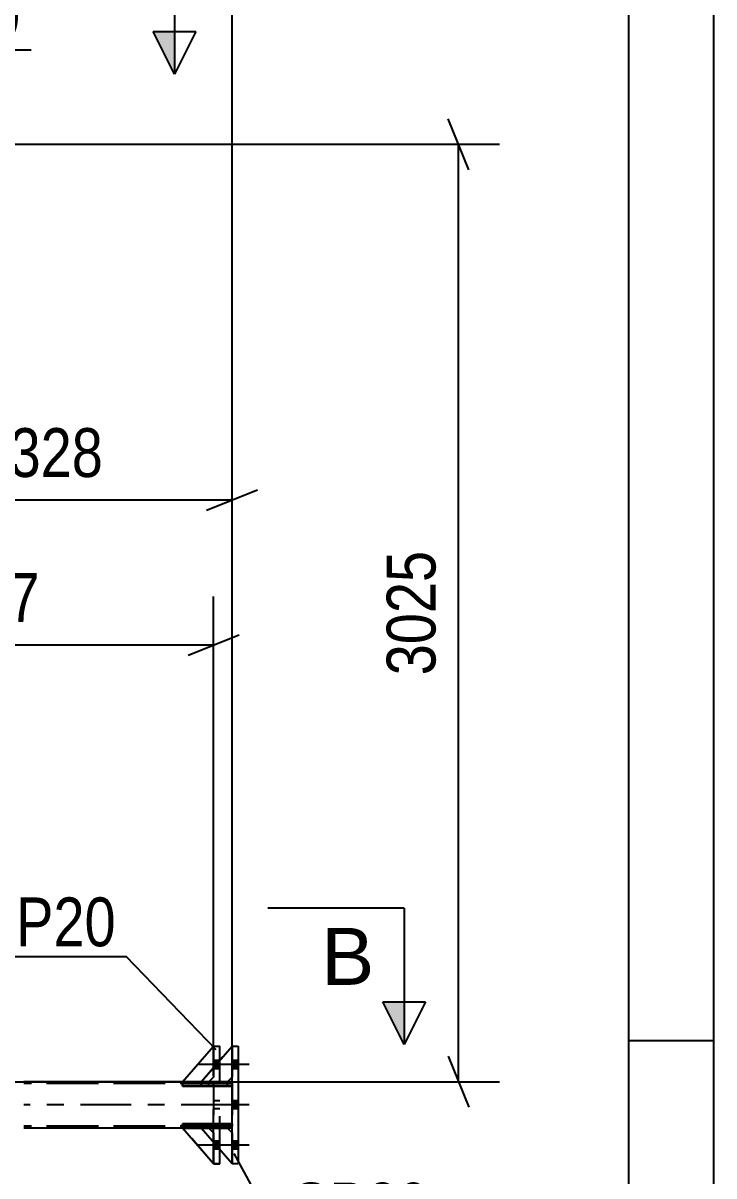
# Model space of a CAD drawing. Header units: millimetres. Extents: x -834 to 355, y -855 to -14.
# Drawn here: x 314.5 to 355, y -118.3 to -50.6 of the extents above; entities that cross this region are included whole.
import ezdxf

# ---------------------------------------------------------------- set-up
doc = ezdxf.new("R2010")
doc.units = ezdxf.units.MM
doc.linetypes.add('DXK_LINE_DOT2', pattern=[3.9198, 1.9599, -1.9599])
doc.linetypes.add('DXK_LINE_DOT3', pattern=[5.9187, 2.979, -0.9799, 0.9799, -0.9799])
doc.styles.add('Arial', font='ARIAL.TTF', dxfattribs={"height": 0.2})
doc.styles.add('Arial Narrow', font='ARIALN.TTF', dxfattribs={"height": 0.2})

# ---------------------------------------------------------------- blocks, each defined once
blk = doc.blocks.new('Unknown-570384938-1134')
at = {"color": 5, "linetype": 'Continuous'}
for p, q in [((355.046, -855.333), (355.046, -14.333)), ((350.046, -850.333), (350.046, -19.333)), ((355.046, -110.333), (350.046, -110.333))]:
    blk.add_line(p, q, dxfattribs=at)
blk = doc.blocks.new('Part-570384938-10980 - 10424')
at = {"color": 7, "linetype": 'DXK_LINE_DOT2'}
for p, q in [((325.694, -115.2), (323.876, -115.2)), ((323.876, -115.2), (323.876, -115.346)), ((323.876, -115.346), (325.694, -115.346)), ((325.421, -115.346), (325.421, -115.2)), ((325.694, -115.346), (325.694, -115.2))]:
    blk.add_line(p, q, dxfattribs=at)
blk = doc.blocks.new('Bolt-570384938-10964 - 10424')
at = {"linetype": 'Continuous'}
for points in [[(326.058, -111.964), (326.058, -111.491), (325.694, -111.491), (325.694, -111.964)], [(326.058, -116.691), (326.058, -116.219), (325.694, -116.219), (325.694, -116.691)]]:
    blk.add_hatch(color=1, dxfattribs=at).paths.add_polyline_path(points)
at = {"color": 1, "linetype": 'Continuous'}
for p, q in [((326.058, -111.491), (325.694, -111.491)), ((326.694, -111.728), (324.785, -111.728)), ((326.058, -111.964), (325.694, -111.964)), ((326.058, -116.219), (325.694, -116.219)), ((326.694, -116.455), (324.785, -116.455)), ((326.058, -116.691), (325.694, -116.691))]:
    blk.add_line(p, q, dxfattribs=at)
at = {"color": 1, "linetype": 'DXK_LINE_DOT2'}
for p, q in [((326.058, -111.491), (325.694, -111.491)), ((326.058, -111.491), (325.694, -111.491)), ((326.694, -111.728), (324.785, -111.728)), ((326.694, -111.728), (324.785, -111.728)), ((326.058, -111.964), (325.694, -111.964)), ((326.058, -111.964), (325.694, -111.964)), ((326.694, -114.091), (324.785, -114.091)), ((326.694, -114.091), (324.785, -114.091)), ((326.058, -113.855), (325.694, -113.855)), ((326.058, -113.855), (325.694, -113.855)), ((326.058, -114.328), (325.694, -114.328)), ((326.058, -114.328), (325.694, -114.328)), ((326.058, -116.219), (325.694, -116.219)), ((326.058, -116.219), (325.694, -116.219)), ((326.694, -116.455), (324.785, -116.455)), ((326.694, -116.455), (324.785, -116.455)), ((326.058, -116.691), (325.694, -116.691)), ((326.058, -116.691), (325.694, -116.691))]:
    blk.add_line(p, q, dxfattribs=at)
blk = doc.blocks.new('Part-570384938-10875 - 10424')
at = {"color": 2, "linetype": 'Continuous'}
for p, q in [((324.96, -112.728), (314.567, -112.728)), ((326.778, -112.728), (326.505, -112.728)), ((324.96, -115.455), (314.567, -115.455)), ((326.778, -115.455), (326.505, -115.455))]:
    blk.add_line(p, q, dxfattribs=at)
at = {"color": 7, "linetype": 'DXK_LINE_DOT2'}
for p, q in [((326.505, -112.728), (314.567, -112.728)), ((326.778, -112.837), (314.567, -112.837)), ((326.778, -112.728), (326.778, -115.455)), ((326.778, -115.346), (314.567, -115.346)), ((326.505, -115.455), (324.96, -115.455))]:
    blk.add_line(p, q, dxfattribs=at)
at = {"color": 7, "linetype": 'DXK_LINE_DOT3'}
blk.add_line((326.778, -114.091), (314.567, -114.091), dxfattribs=at)
blk = doc.blocks.new('Part-570384938-11356 - 10424')
at = {"color": 7, "linetype": 'DXK_LINE_DOT2'}
for p, q in [((324.96, -112.728), (326.778, -110.637)), ((326.778, -110.637), (326.778, -112.455)), ((326.505, -112.728), (324.96, -112.728)), ((326.778, -112.455), (326.505, -112.728))]:
    blk.add_line(p, q, dxfattribs=at)
blk = doc.blocks.new('Part-570384938-11380 - 10424')
at = {"color": 7, "linetype": 'DXK_LINE_DOT2'}
for p, q in [((323.876, -112.728), (325.694, -110.637)), ((325.694, -110.637), (325.694, -112.455)), ((325.421, -112.728), (323.876, -112.728)), ((325.694, -112.455), (325.421, -112.728))]:
    blk.add_line(p, q, dxfattribs=at)
blk = doc.blocks.new('Part-570384938-10788 - 10424')
at = {"color": 2, "linetype": 'Continuous'}
for p, q in [((326.778, -117.546), (326.778, -110.637)), ((326.778, -110.637), (327.142, -110.637)), ((327.142, -110.637), (327.142, -117.546)), ((327.142, -117.546), (326.778, -117.546))]:
    blk.add_line(p, q, dxfattribs=at)
blk = doc.blocks.new('Part-570384938-10870 - 10424')
at = {"color": 7, "linetype": 'DXK_LINE_DOT2'}
for p, q in [((325.694, -112.728), (314.567, -112.728)), ((325.694, -112.837), (314.567, -112.837)), ((325.694, -112.728), (325.694, -115.455)), ((325.694, -115.346), (314.567, -115.346)), ((325.694, -115.455), (314.567, -115.455))]:
    blk.add_line(p, q, dxfattribs=at)
at = {"color": 2, "linetype": 'Continuous'}
blk.add_line((323.876, -115.455), (314.567, -115.455), dxfattribs=at)
blk = doc.blocks.new('Part-570384938-10943 - 10424')
at = {"color": 2, "linetype": 'Continuous'}
blk.add_line((325.694, -117.546), (323.876, -115.455), dxfattribs=at)
at = {"color": 7, "linetype": 'DXK_LINE_DOT2'}
for p, q in [((323.876, -115.455), (325.421, -115.455)), ((325.421, -115.455), (325.694, -115.728)), ((325.694, -115.728), (325.694, -117.546))]:
    blk.add_line(p, q, dxfattribs=at)
blk = doc.blocks.new('Part-570384938-11134 - 10424')
at = {"color": 2, "linetype": 'Continuous'}
for p, q in [((325.694, -110.637), (326.058, -110.637)), ((325.694, -111.883), (325.694, -110.637)), ((326.058, -111.465), (326.058, -110.637)), ((325.694, -117.546), (325.694, -116.299)), ((326.058, -117.546), (326.058, -116.717)), ((325.694, -117.546), (326.058, -117.546))]:
    blk.add_line(p, q, dxfattribs=at)
at = {"color": 7, "linetype": 'DXK_LINE_DOT2'}
for p, q in [((325.694, -110.637), (326.058, -110.637)), ((326.058, -116.717), (326.058, -111.465)), ((325.694, -116.299), (325.694, -111.883)), ((326.058, -117.546), (325.694, -117.546))]:
    blk.add_line(p, q, dxfattribs=at)
blk = doc.blocks.new('Part-570384938-10949 - 10424')
at = {"color": 2, "linetype": 'Continuous'}
blk.add_line((323.876, -112.728), (325.694, -110.637), dxfattribs=at)
at = {"color": 7, "linetype": 'DXK_LINE_DOT2'}
for p, q in [((325.694, -110.637), (325.694, -112.455)), ((325.421, -112.728), (323.876, -112.728)), ((325.694, -112.455), (325.421, -112.728))]:
    blk.add_line(p, q, dxfattribs=at)
blk = doc.blocks.new('Part-570384938-10971 - 10424')
at = {"color": 7, "linetype": 'DXK_LINE_DOT2'}
for p, q in [((323.876, -112.982), (323.876, -112.837)), ((323.876, -112.837), (325.694, -112.837)), ((325.421, -112.982), (325.421, -112.837)), ((325.694, -112.837), (325.694, -112.982)), ((325.694, -112.982), (323.876, -112.982))]:
    blk.add_line(p, q, dxfattribs=at)
blk = doc.blocks.new('Part-570384938-10974 - 10424')
at = {"color": 7, "linetype": 'DXK_LINE_DOT2'}
for p, q in [((323.876, -115.346), (323.876, -115.2)), ((323.876, -115.2), (325.694, -115.2)), ((325.694, -115.346), (323.876, -115.346)), ((325.421, -115.346), (325.421, -115.2)), ((325.694, -115.2), (325.694, -115.346))]:
    blk.add_line(p, q, dxfattribs=at)
blk = doc.blocks.new('Part-570384938-10977 - 10424')
at = {"color": 7, "linetype": 'DXK_LINE_DOT2'}
for p, q in [((325.694, -112.837), (323.876, -112.837)), ((323.876, -112.837), (323.876, -112.982)), ((325.421, -112.982), (325.421, -112.837)), ((325.694, -112.982), (325.694, -112.837)), ((323.876, -112.982), (325.694, -112.982))]:
    blk.add_line(p, q, dxfattribs=at)
blk = doc.blocks.new('Bolt-570384938-11033 - 10424')
at = {"linetype": 'Continuous'}
for points in [[(327.142, -111.964), (327.142, -111.491), (326.778, -111.491), (326.778, -111.964)], [(327.142, -111.964), (327.142, -111.491), (326.778, -111.491), (326.778, -111.964)], [(327.142, -111.964), (327.142, -111.491), (326.778, -111.491), (326.778, -111.964)], [(327.142, -114.328), (327.142, -113.855), (326.778, -113.855), (326.778, -114.328)], [(327.142, -114.328), (327.142, -113.855), (326.778, -113.855), (326.778, -114.328)], [(327.142, -116.691), (327.142, -116.219), (326.778, -116.219), (326.778, -116.691)], [(327.142, -116.691), (327.142, -116.219), (326.778, -116.219), (326.778, -116.691)], [(327.142, -116.691), (327.142, -116.219), (326.778, -116.219), (326.778, -116.691)]]:
    blk.add_hatch(color=1, dxfattribs=at).paths.add_polyline_path(points)
at = {"color": 1, "linetype": 'Continuous'}
for p, q in [((327.142, -111.491), (326.778, -111.491)), ((327.142, -111.491), (326.778, -111.491)), ((327.142, -111.491), (326.778, -111.491)), ((327.778, -111.728), (325.869, -111.728)), ((327.778, -111.728), (325.869, -111.728)), ((327.778, -111.728), (325.869, -111.728)), ((327.142, -111.964), (326.778, -111.964)), ((327.142, -111.964), (326.778, -111.964)), ((327.142, -111.964), (326.778, -111.964)), ((327.778, -114.091), (325.869, -114.091)), ((327.778, -114.091), (325.869, -114.091)), ((327.142, -113.855), (326.778, -113.855)), ((327.142, -113.855), (326.778, -113.855)), ((327.142, -114.328), (326.778, -114.328)), ((327.142, -114.328), (326.778, -114.328)), ((327.142, -116.219), (326.778, -116.219)), ((327.142, -116.219), (326.778, -116.219)), ((327.142, -116.219), (326.778, -116.219)), ((327.778, -116.455), (325.869, -116.455)), ((327.778, -116.455), (325.869, -116.455)), ((327.778, -116.455), (325.869, -116.455)), ((327.142, -116.691), (326.778, -116.691)), ((327.142, -116.691), (326.778, -116.691)), ((327.142, -116.691), (326.778, -116.691))]:
    blk.add_line(p, q, dxfattribs=at)
blk = doc.blocks.new('Part-570384938-11344 - 10424')
at = {"color": 7, "linetype": 'DXK_LINE_DOT2'}
for p, q in [((326.778, -112.837), (324.96, -112.837)), ((324.96, -112.837), (324.96, -112.982)), ((326.505, -112.982), (326.505, -112.837)), ((326.778, -112.982), (326.778, -112.837)), ((324.96, -112.982), (326.778, -112.982))]:
    blk.add_line(p, q, dxfattribs=at)
blk = doc.blocks.new('Part-570384938-11347 - 10424')
at = {"color": 7, "linetype": 'DXK_LINE_DOT2'}
for p, q in [((326.778, -115.2), (324.96, -115.2)), ((324.96, -115.2), (324.96, -115.346)), ((324.96, -115.346), (326.778, -115.346)), ((326.505, -115.346), (326.505, -115.2)), ((326.778, -115.346), (326.778, -115.2))]:
    blk.add_line(p, q, dxfattribs=at)
blk = doc.blocks.new('Part-570384938-11350 - 10424')
at = {"color": 2, "linetype": 'Continuous'}
for p, q in [((324.96, -112.982), (324.96, -112.837)), ((324.96, -112.837), (326.778, -112.837)), ((326.778, -112.837), (326.778, -112.982)), ((326.778, -112.982), (324.96, -112.982))]:
    blk.add_line(p, q, dxfattribs=at)
at = {"color": 7, "linetype": 'DXK_LINE_DOT2'}
blk.add_line((326.505, -112.982), (326.505, -112.837), dxfattribs=at)
blk = doc.blocks.new('Part-570384938-11353 - 10424')
at = {"color": 2, "linetype": 'Continuous'}
for p, q in [((324.96, -115.346), (324.96, -115.2)), ((324.96, -115.2), (326.778, -115.2)), ((326.778, -115.346), (324.96, -115.346)), ((326.778, -115.2), (326.778, -115.346))]:
    blk.add_line(p, q, dxfattribs=at)
at = {"color": 7, "linetype": 'DXK_LINE_DOT2'}
blk.add_line((326.505, -115.346), (326.505, -115.2), dxfattribs=at)
blk = doc.blocks.new('Part-570384938-11359 - 10424')
at = {"color": 2, "linetype": 'Continuous'}
for p, q in [((324.96, -112.728), (326.778, -110.637)), ((326.505, -112.728), (324.96, -112.728)), ((326.778, -112.455), (326.505, -112.728))]:
    blk.add_line(p, q, dxfattribs=at)
at = {"color": 7, "linetype": 'DXK_LINE_DOT2'}
blk.add_line((326.778, -110.637), (326.778, -112.455), dxfattribs=at)
blk = doc.blocks.new('Part-570384938-11362 - 10424')
at = {"color": 7, "linetype": 'DXK_LINE_DOT2'}
for p, q in [((326.778, -117.546), (324.96, -115.455)), ((324.96, -115.455), (326.505, -115.455)), ((326.505, -115.455), (326.778, -115.728)), ((326.778, -115.728), (326.778, -117.546))]:
    blk.add_line(p, q, dxfattribs=at)
blk = doc.blocks.new('Part-570384938-11365 - 10424')
at = {"color": 2, "linetype": 'Continuous'}
for p, q in [((326.778, -117.546), (324.96, -115.455)), ((324.96, -115.455), (326.505, -115.455)), ((326.505, -115.455), (326.778, -115.728))]:
    blk.add_line(p, q, dxfattribs=at)
at = {"color": 7, "linetype": 'DXK_LINE_DOT2'}
blk.add_line((326.778, -115.728), (326.778, -117.546), dxfattribs=at)
blk = doc.blocks.new('Part-570384938-11383 - 10424')
at = {"color": 7, "linetype": 'DXK_LINE_DOT2'}
for p, q in [((325.694, -117.546), (323.876, -115.455)), ((323.876, -115.455), (325.421, -115.455)), ((325.421, -115.455), (325.694, -115.728)), ((325.694, -115.728), (325.694, -117.546))]:
    blk.add_line(p, q, dxfattribs=at)
blk = doc.blocks.new('StraightDimension-570384938-11516 - 10424')
at = {"color": 7, "linetype": 'Continuous'}
for p, q in [((340.662, -59.227), (339.462, -56.227)), ((296.847, -57.727), (342.462, -57.727)), ((340.062, -112.728), (340.062, -57.727)), ((339.462, -111.228), (340.662, -114.228)), ((280.078, -112.728), (342.462, -112.728))]:
    blk.add_line(p, q, dxfattribs=at)
at = {"color": 0}
blk.add_wipeout([(339.312, -80.971), (335.112, -80.971), (335.112, -89.484), (339.312, -89.484)], dxfattribs=at)
at = {"color": 3, "style": 'Arial Narrow'}
blk.add_text('3025', height=2.8633, rotation=90.00021, dxfattribs=at).set_placement((338.712, -88.884))
blk = doc.blocks.new('StraightDimension-570384938-63209 - 10424')
at = {"color": 7, "linetype": 'Continuous'}
for p, q in [((297.987, -59.637), (297.987, -89.504)), ((325.694, -111.728), (325.694, -84.254)), ((299.487, -86.504), (296.487, -87.704)), ((324.194, -87.704), (327.194, -86.504)), ((297.987, -87.104), (325.694, -87.104))]:
    blk.add_line(p, q, dxfattribs=at)
at = {"color": 0}
blk.add_wipeout([(316.097, -86.354), (316.097, -82.154), (307.584, -82.154), (307.584, -86.354)], dxfattribs=at)
at = {"color": 3, "style": 'Arial Narrow'}
blk.add_text('1617', height=2.8633, dxfattribs=at).set_placement((308.184, -85.754))
blk = doc.blocks.new('StraightDimension-570384938-47967 - 10424')
at = {"color": 7, "linetype": 'Continuous'}
blk.add_line((326.778, -111.728), (326.778, -33.538), dxfattribs=at)
blk = doc.blocks.new('StraightDimension-570384938-63217 - 10424')
at = {"color": 7, "linetype": 'Continuous'}
for p, q in [((304.34, -58.727), (304.34, -80.999)), ((326.778, -111.728), (326.778, -75.749)), ((305.84, -77.999), (302.84, -79.199)), ((325.278, -79.199), (328.278, -77.999)), ((304.34, -78.599), (326.778, -78.599))]:
    blk.add_line(p, q, dxfattribs=at)
at = {"color": 0}
blk.add_wipeout([(319.815, -77.849), (319.815, -73.649), (311.303, -73.649), (311.303, -77.849)], dxfattribs=at)
at = {"color": 3, "style": 'Arial Narrow'}
blk.add_text('1328', height=2.8633, dxfattribs=at).set_placement((311.903, -77.249))
blk = doc.blocks.new('Mark-570384938-10789 - 10424')
at = {"color": 30, "linetype": 'Continuous'}
for p, q in [((304.524, -54.277), (305.76, -52.179)), ((305.76, -52.179), (314.999, -52.179))]:
    blk.add_line(p, q, dxfattribs=at)
at = {"color": 0}
blk.add_wipeout([(314.399, -51.579), (314.399, -48.579), (306.36, -48.579), (306.36, -51.579)], dxfattribs=at)
blk.add_wipeout([(314.399, -51.579), (314.399, -48.579), (306.36, -48.579), (306.36, -51.579)], dxfattribs=at)
at = {"color": 3, "style": 'Arial Narrow'}
blk.add_text('SP19', height=2.8633, dxfattribs=at).set_placement((306.36, -51.579))
blk = doc.blocks.new('SectionMark-570384938-11548 - 10424')
at = {"linetype": 'Continuous'}
blk.add_hatch(color=6, dxfattribs=at).paths.add_polyline_path([(322.157, -51.117), (323.407, -51.117), (323.407, -53.617)])
at = {"color": 6, "linetype": 'Continuous'}
for p, q in [((323.407, -45.617), (323.407, -53.617)), ((322.157, -51.117), (324.657, -51.117)), ((323.407, -53.617), (322.157, -51.117)), ((324.657, -51.117), (323.407, -53.617))]:
    blk.add_line(p, q, dxfattribs=at)
blk = doc.blocks.new('SectionMark-570384938-11550 - 10424')
at = {"linetype": 'Continuous'}
blk.add_hatch(color=6, dxfattribs=at).paths.add_polyline_path([(335.619, -108.046), (336.869, -108.046), (336.869, -110.546)])
at = {"color": 6, "linetype": 'Continuous'}
for p, q in [((336.869, -102.546), (328.869, -102.546)), ((336.869, -102.546), (336.869, -110.546)), ((335.619, -108.046), (338.119, -108.046)), ((336.869, -110.546), (335.619, -108.046)), ((338.119, -108.046), (336.869, -110.546))]:
    blk.add_line(p, q, dxfattribs=at)
at = {"color": 0, "linetype": 'Continuous'}
blk.add_wipeout([(335.119, -107.046), (335.119, -103.546), (332.008, -103.546), (332.008, -107.046)], dxfattribs=at)
at = {"color": 3, "linetype": 'Continuous', "style": 'Arial'}
blk.add_text('B', height=3.343, dxfattribs=at).set_placement((332.008, -107.046))
blk = doc.blocks.new('Mark-570384938-10784 - 10424')
at = {"color": 30, "linetype": 'Continuous'}
for p, q in [((326.889, -116.939), (329.694, -122.12)), ((329.694, -122.12), (338.933, -122.12))]:
    blk.add_line(p, q, dxfattribs=at)
at = {"color": 0}
blk.add_wipeout([(338.333, -121.52), (338.333, -118.52), (330.294, -118.52), (330.294, -121.52)], dxfattribs=at)
blk.add_wipeout([(338.333, -121.52), (338.333, -118.52), (330.294, -118.52), (330.294, -121.52)], dxfattribs=at)
at = {"color": 3, "style": 'Arial Narrow'}
blk.add_text('SP20', height=2.8633, dxfattribs=at).set_placement((330.294, -121.52))
blk = doc.blocks.new('Mark-570384938-11130 - 10424')
at = {"color": 30, "linetype": 'Continuous'}
for p in [(311.325, -105.383), (325.853, -110.853)]:
    blk.add_line(p, (320.564, -105.383), dxfattribs=at)
at = {"color": 0}
blk.add_wipeout([(319.964, -104.783), (319.964, -101.783), (311.925, -101.783), (311.925, -104.783)], dxfattribs=at)
blk.add_wipeout([(319.964, -104.783), (319.964, -101.783), (311.925, -101.783), (311.925, -104.783)], dxfattribs=at)
at = {"color": 3, "style": 'Arial Narrow'}
blk.add_text('SP20', height=2.8633, dxfattribs=at).set_placement((311.925, -104.783))

msp = doc.modelspace()

# ---------------------------------------------------------------- block references
for name in ['Unknown-570384938-1134', 'Part-570384938-11380 - 10424', 'Part-570384938-10949 - 10424', 'Part-570384938-11356 - 10424', 'Part-570384938-11359 - 10424', 'Part-570384938-11134 - 10424', 'Part-570384938-10788 - 10424', 'Bolt-570384938-10964 - 10424', 'Bolt-570384938-11033 - 10424', 'Part-570384938-10875 - 10424', 'Part-570384938-10870 - 10424', 'Part-570384938-10971 - 10424', 'Part-570384938-10977 - 10424', 'Part-570384938-11344 - 10424', 'Part-570384938-11350 - 10424', 'Part-570384938-10980 - 10424', 'Part-570384938-10974 - 10424', 'Part-570384938-10943 - 10424', 'Part-570384938-11383 - 10424', 'Part-570384938-11347 - 10424', 'Part-570384938-11353 - 10424', 'Part-570384938-11362 - 10424', 'Part-570384938-11365 - 10424']:
    msp.add_blockref(name, (0, 0))

# ---------------------------------------------------------------- next in the draw order: block references
for name in ['StraightDimension-570384938-11516 - 10424', 'Mark-570384938-10784 - 10424']:
    msp.add_blockref(name, (0, 0))

# ---------------------------------------------------------------- next in the draw order: block references
msp.add_blockref('StraightDimension-570384938-63209 - 10424', (0, 0))

# ---------------------------------------------------------------- next in the draw order: block references
msp.add_blockref('StraightDimension-570384938-47967 - 10424', (0, 0))

# ---------------------------------------------------------------- next in the draw order: block references
for name in ['Mark-570384938-10789 - 10424', 'StraightDimension-570384938-63217 - 10424']:
    msp.add_blockref(name, (0, 0))

# ---------------------------------------------------------------- next in the draw order: block references
for name in ['SectionMark-570384938-11548 - 10424', 'SectionMark-570384938-11550 - 10424']:
    msp.add_blockref(name, (0, 0))

# ---------------------------------------------------------------- next in the draw order: block references
msp.add_blockref('Mark-570384938-11130 - 10424', (0, 0))

doc.saveas('drawing.dxf')
